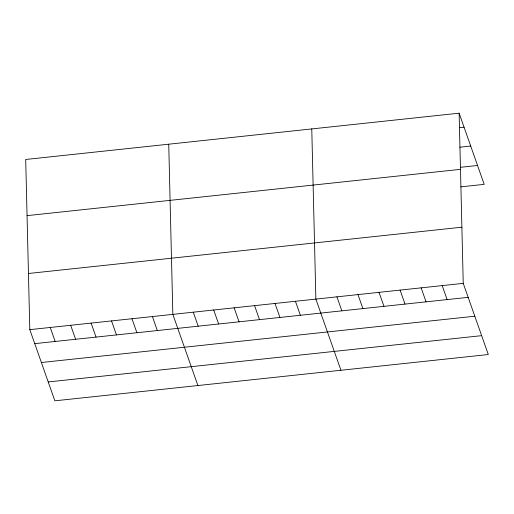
<?xml version="1.0" encoding="UTF-8"?>
<svg xmlns="http://www.w3.org/2000/svg" width="514" height="514" viewBox="0 0 514 514"><rect width="100%" height="100%" fill="white"/><g stroke="black" fill="none" stroke-linecap="round" stroke-linejoin="round"><path stroke-width="0.77" d="M459.13 113.183L25.7 159.475L29.806 329.647L54.87 400.817L488.3 354.525L463.236 283.355L459.13 113.183L484.194 184.353L460.801 186.845M459.381 127.678L464.058 127.176M459.786 147.21L470.702 146.047M460.396 167.313L477.551 165.482M27.056 215.636L460.486 169.344M28.45 273.493L461.887 227.201M29.806 329.647L463.236 283.355M34.734 343.641L468.164 297.349M41.377 362.511L474.807 316.219M48.226 381.947L481.657 335.655M442.188 285.604L447.116 299.598M421.133 287.853L426.061 301.846M400.085 290.102L405.006 304.095M379.03 292.35L383.958 306.344M357.975 294.599L362.903 308.593M336.927 296.848L341.855 310.841M340.936 370.26L315.872 299.097L311.767 128.924M295.441 301.281L300.369 315.268M275.003 303.459L279.931 317.453M254.571 305.644L259.499 319.637M234.14 307.828L239.068 321.815M213.708 310.006L218.636 324M193.27 312.191L198.198 326.184M197.903 385.539L172.839 314.375L168.733 144.203M152.407 316.553L157.335 330.547M131.976 318.738L136.897 332.731M111.538 320.922L116.466 334.91M91.106 323.1L96.034 337.094M70.675 325.285L75.603 339.279M50.243 327.469L55.165 341.457"/></g></svg>
